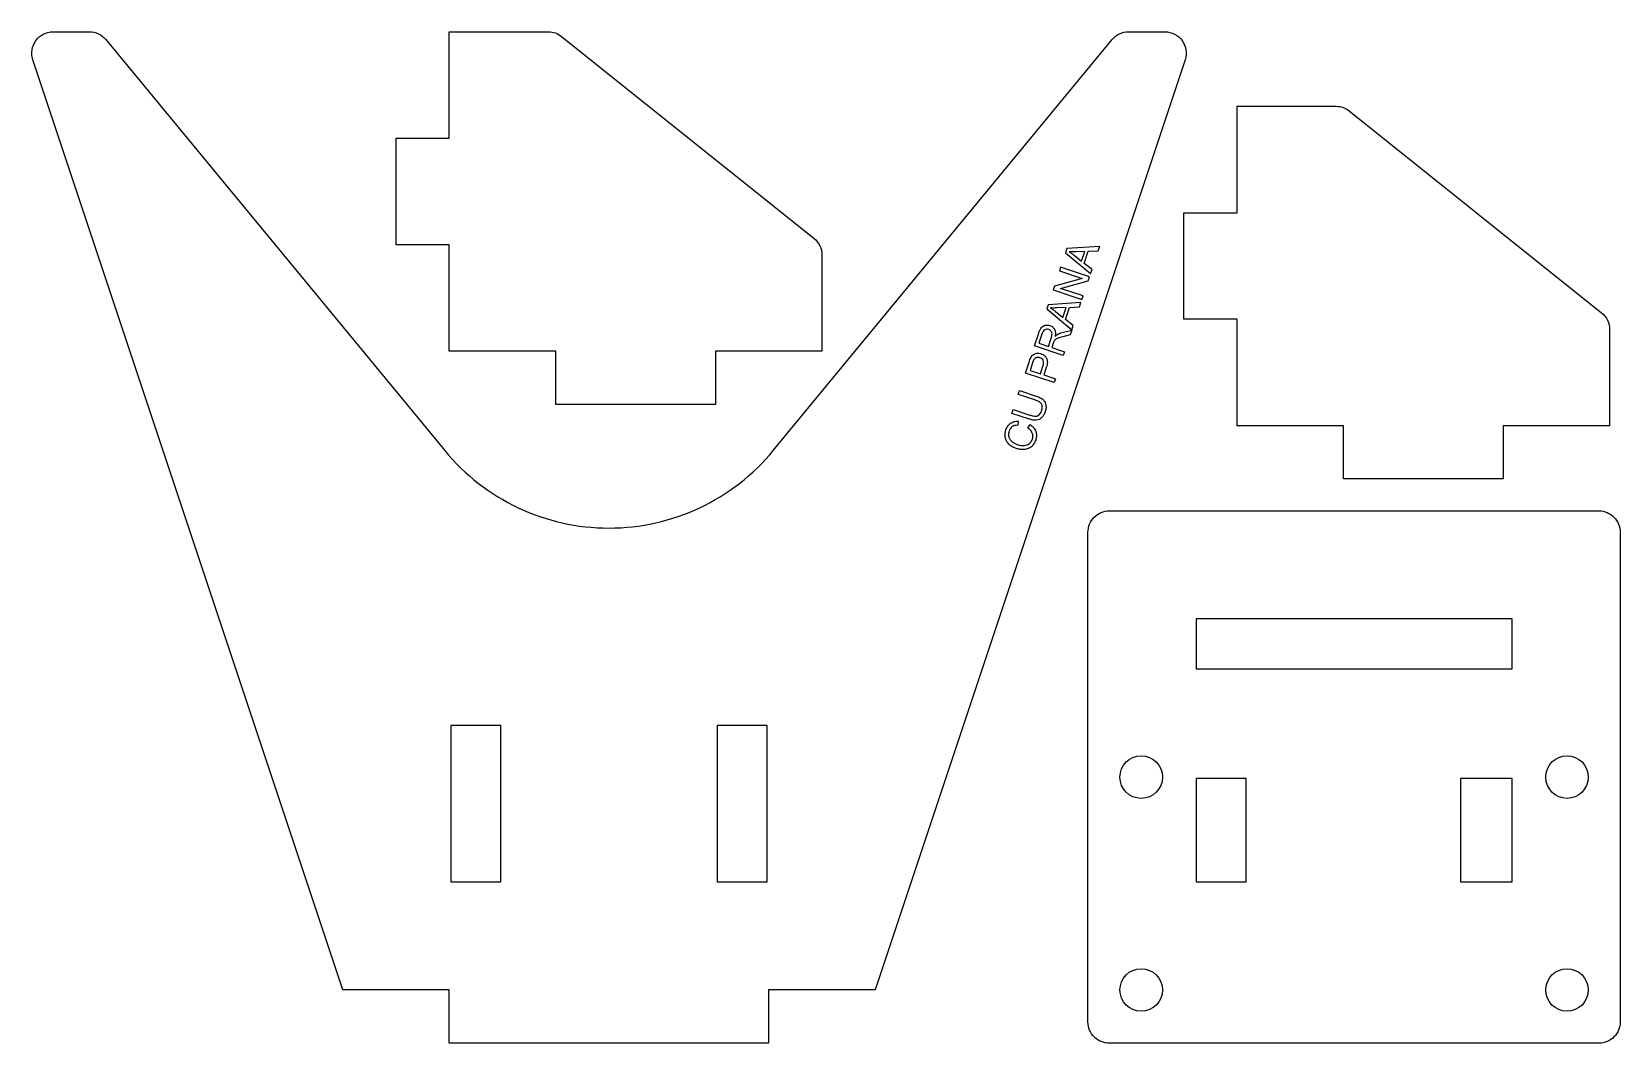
# Model space of a CAD drawing. Header units: millimetres. Extents: x -79 to 70, y 0 to 95.
import ezdxf

# ---------------------------------------------------------------- set-up
doc = ezdxf.new("R2010")
doc.units = ezdxf.units.MM
doc.layers.get('0').update_dxf_attribs({"linetype": 'CONTINUOUS'})

msp = doc.modelspace()

# ---------------------------------------------------------------- linework, layer by layer
for p, q in [((18.7, 74.01), (19.4, 73.45)), ((19.7, 74.37), (18.86, 74.33)), ((19.4, 73.45), (19.7, 74.37)), ((16.94, 68.74), (17.64, 68.17)), ((17.95, 69.1), (17.1, 69.06)), ((17.64, 68.17), (17.95, 69.1)), ((14.96, 65.49), (15.37, 66.69)), ((15.67, 66.61), (15.38, 65.75)), ((15.38, 65.75), (16.28, 65.45)), ((16.28, 65.45), (16.54, 66.22)), ((16.73, 65.76), (16.59, 65.34)), ((17.58, 66.75), (18.48, 66.98)), ((18.33, 66.52), (17.64, 66.35)), ((18.48, 66.98), (18.33, 66.52)), ((17.68, 64.58), (14.96, 65.49)), ((16.59, 65.34), (17.8, 64.94)), ((17.8, 64.94), (17.68, 64.58)), ((14.12, 62.95), (14.46, 63.98)), ((16.83, 62.05), (14.12, 62.95)), ((14.79, 63.9), (14.56, 63.2)), ((14.56, 63.2), (15.53, 62.88)), ((15.53, 62.88), (15.76, 63.58)), ((16.08, 63.47), (15.85, 62.77)), ((15.85, 62.77), (16.95, 62.41)), ((13.45, 60.94), (13.57, 61.3)), ((13.57, 61.3), (15.14, 60.78)), ((16.95, 62.41), (16.83, 62.05)), ((15.02, 60.42), (13.45, 60.94)), ((12.86, 59.16), (12.98, 59.52)), ((14.42, 58.64), (12.86, 59.16)), ((12.98, 59.52), (14.54, 59)), ((13.44, 58.42), (13.4, 58.04)), ((14.35, 57.77), (14.56, 58.1))]:
    msp.add_line(p, q)
for points in [[(27.23, 95, -0.511918), (29.12, 92.37), (0, 5), (-10, 5), (-10, 0), (-40, 0), (-40, 5), (-50, 5), (-79.12, 92.37, -0.511918), (-77.23, 95), (-73.82, 95, -0.223888), (-72.28, 94.27), (-40.43, 55.66, 0.471405), (-9.57, 55.66), (22.28, 94.27, -0.223888), (23.82, 95)], [(-40, 85), (-40, 95), (-30.7, 95, -0.170304), (-29.45, 94.56), (-5.75, 75.6, -0.227838), (-5, 74.04), (-5, 65), (-15, 65), (-15, 60), (-30, 60), (-30, 65), (-40, 65), (-40, 75), (-45, 75), (-45, 85)], [(34, 78), (34, 88), (43.3, 88, -0.170304), (44.55, 87.56), (68.25, 68.6, -0.227838), (69, 67.04), (69, 58), (59, 58), (59, 53), (44, 53), (44, 58), (34, 58), (34, 68), (29, 68), (29, 78)], [(20, 48, -0.414214), (22, 50), (68, 50, -0.414214), (70, 48), (70, 2, -0.414214), (68, 0), (22, 0, -0.414214), (20, 2)]]:
    msp.add_lwpolyline(points, format="xyb", close=True)
for points in [[(20.96, 74.42), (21.1, 74.83), (18.01, 74.63), (17.88, 74.24), (20.25, 72.29), (20.38, 72.67), (19.65, 73.24), (20.03, 74.38)], [(20.15, 71.98), (17.43, 72.89), (17.32, 72.55), (19.45, 71.83), (16.84, 71.12), (16.72, 70.75), (19.43, 69.84), (19.55, 70.19), (17.41, 70.9), (20.02, 71.62)], [(17.9, 67.97), (18.27, 69.11), (19.2, 69.15), (19.34, 69.56), (16.25, 69.36), (16.12, 68.97), (18.49, 67.02), (18.62, 67.4)], [(59.85, 39.85), (30.15, 39.85), (30.15, 35.15), (59.85, 35.15)], [(-39.85, 15.15), (-35.15, 15.15), (-35.15, 29.85), (-39.85, 29.85)], [(-14.85, 29.85), (-14.85, 15.15), (-10.15, 15.15), (-10.15, 29.85)], [(34.85, 15.15), (34.85, 24.85), (30.15, 24.85), (30.15, 15.15)], [(59.85, 15.15), (59.85, 24.85), (55, 24.85), (55, 15.15)]]:
    msp.add_lwpolyline(points, close=True)
for centre in [(25, 25), (65, 25), (25, 5), (65, 5)]:
    msp.add_circle(centre, 2)
for points, knots in [([(18.23, 74.33), (18.31, 74.28), (18.47, 74.18), (18.62, 74.07), (18.7, 74.01)], [0, 0, 0, 0, 0.02822201, 0.05686562, 0.05686562, 0.05686562, 0.05686562]), ([(18.86, 74.33), (18.74, 74.33), (18.53, 74.32), (18.32, 74.33), (18.23, 74.33)], [0, 0, 0, 0, 0.03500035, 0.06276582, 0.06276582, 0.06276582, 0.06276582]), ([(16.47, 69.06), (16.55, 69.01), (16.71, 68.91), (16.87, 68.8), (16.94, 68.74)], [0, 0, 0, 0, 0.02822201, 0.05686562, 0.05686562, 0.05686562, 0.05686562]), ([(17.1, 69.06), (16.98, 69.06), (16.77, 69.05), (16.56, 69.06), (16.47, 69.06)], [0, 0, 0, 0, 0.03500035, 0.06276582, 0.06276582, 0.06276582, 0.06276582]), ([(15.37, 66.69), (15.4, 66.8), (15.47, 66.99), (15.58, 67.15), (15.62, 67.22)], [0, 0, 0, 0, 0.03374657, 0.05893193, 0.05893193, 0.05893193, 0.05893193]), ([(15.62, 67.22), (15.67, 67.27), (15.77, 67.37), (15.91, 67.41), (15.98, 67.44)], [0, 0, 0, 0, 0.02085544, 0.04249932, 0.04249932, 0.04249932, 0.04249932]), ([(15.98, 67.44), (16.06, 67.45), (16.21, 67.47), (16.35, 67.43), (16.43, 67.41)], [0, 0, 0, 0, 0.02241471, 0.04521752, 0.04521752, 0.04521752, 0.04521752]), ([(16.43, 67.41), (16.52, 67.37), (16.69, 67.3), (16.8, 67.14), (16.85, 67.06)], [0, 0, 0, 0, 0.02850602, 0.05609879, 0.05609879, 0.05609879, 0.05609879]), ([(15.94, 67.01), (15.89, 66.96), (15.76, 66.85), (15.7, 66.7), (15.67, 66.61)], [0, 0, 0, 0, 0.0214017, 0.04915862, 0.04915862, 0.04915862, 0.04915862]), ([(16.31, 67.04), (16.24, 67.06), (16.12, 67.09), (16, 67.03), (15.94, 67.01)], [0, 0, 0, 0, 0.01886948, 0.03741948, 0.03741948, 0.03741948, 0.03741948]), ([(16.52, 66.89), (16.49, 66.92), (16.43, 66.99), (16.35, 67.02), (16.31, 67.04)], [0, 0, 0, 0, 0.0135884, 0.02707798, 0.02707798, 0.02707798, 0.02707798]), ([(16.62, 66.62), (16.61, 66.67), (16.6, 66.77), (16.55, 66.85), (16.52, 66.89)], [0, 0, 0, 0, 0.01466019, 0.02851782, 0.02851782, 0.02851782, 0.02851782]), ([(16.54, 66.22), (16.56, 66.29), (16.61, 66.43), (16.61, 66.56), (16.62, 66.62)], [0, 0, 0, 0, 0.02318352, 0.04112217, 0.04112217, 0.04112217, 0.04112217]), ([(16.81, 65.96), (16.8, 65.93), (16.77, 65.87), (16.75, 65.8), (16.73, 65.76)], [0, 0, 0, 0, 0.0085577, 0.02116001, 0.02116001, 0.02116001, 0.02116001]), ([(16.94, 66.1), (16.91, 66.08), (16.87, 66.03), (16.83, 65.98), (16.81, 65.96)], [0, 0, 0, 0, 0.00974419, 0.01895494, 0.01895494, 0.01895494, 0.01895494]), ([(16.85, 67.06), (16.89, 66.97), (16.97, 66.75), (16.93, 66.53), (16.91, 66.4)], [0, 0, 0, 0, 0.03036367, 0.06743418, 0.06743418, 0.06743418, 0.06743418]), ([(16.91, 66.4), (16.95, 66.44), (17.01, 66.5), (17.09, 66.55), (17.12, 66.57)], [0, 0, 0, 0, 0.01505374, 0.02699756, 0.02699756, 0.02699756, 0.02699756]), ([(17.18, 66.22), (17.13, 66.2), (17.05, 66.17), (16.97, 66.12), (16.94, 66.1)], [0, 0, 0, 0, 0.01544981, 0.027222, 0.027222, 0.027222, 0.027222]), ([(17.12, 66.57), (17.19, 66.61), (17.34, 66.68), (17.5, 66.73), (17.58, 66.75)], [0, 0, 0, 0, 0.02355734, 0.04948736, 0.04948736, 0.04948736, 0.04948736]), ([(17.64, 66.35), (17.55, 66.33), (17.4, 66.29), (17.25, 66.24), (17.18, 66.22)], [0, 0, 0, 0, 0.02732874, 0.0480139, 0.0480139, 0.0480139, 0.0480139]), ([(14.46, 63.98), (14.49, 64.06), (14.53, 64.19), (14.6, 64.33), (14.62, 64.38)], [0, 0, 0, 0, 0.02515577, 0.0436779, 0.0436779, 0.0436779, 0.0436779]), ([(14.62, 64.38), (14.66, 64.44), (14.72, 64.55), (14.82, 64.63), (14.86, 64.67)], [0, 0, 0, 0, 0.02004511, 0.03802943, 0.03802943, 0.03802943, 0.03802943]), ([(14.93, 64.23), (14.9, 64.19), (14.85, 64.08), (14.81, 63.97), (14.79, 63.9)], [0, 0, 0, 0, 0.01375551, 0.0354933, 0.0354933, 0.0354933, 0.0354933]), ([(14.86, 64.67), (14.91, 64.71), (15.01, 64.77), (15.13, 64.79), (15.2, 64.8)], [0, 0, 0, 0, 0.0174855, 0.03622527, 0.03622527, 0.03622527, 0.03622527]), ([(15.16, 64.4), (15.11, 64.38), (15.02, 64.34), (14.96, 64.27), (14.93, 64.23)], [0, 0, 0, 0, 0.01495024, 0.02974945, 0.02974945, 0.02974945, 0.02974945]), ([(15.48, 64.39), (15.43, 64.4), (15.32, 64.43), (15.21, 64.41), (15.16, 64.4)], [0, 0, 0, 0, 0.01682867, 0.03247597, 0.03247597, 0.03247597, 0.03247597]), ([(15.2, 64.8), (15.26, 64.81), (15.4, 64.82), (15.53, 64.78), (15.6, 64.76)], [0, 0, 0, 0, 0.01975858, 0.04028406, 0.04028406, 0.04028406, 0.04028406]), ([(15.8, 64.12), (15.76, 64.18), (15.69, 64.3), (15.55, 64.36), (15.48, 64.39)], [0, 0, 0, 0, 0.02011685, 0.04247362, 0.04247362, 0.04247362, 0.04247362]), ([(15.6, 64.76), (15.7, 64.72), (15.91, 64.63), (16.04, 64.44), (16.11, 64.35)], [0, 0, 0, 0, 0.03421286, 0.06728103, 0.06728103, 0.06728103, 0.06728103]), ([(16.11, 64.35), (16.14, 64.22), (16.23, 63.93), (16.14, 63.64), (16.08, 63.47)], [0, 0, 0, 0, 0.03773238, 0.08948727, 0.08948727, 0.08948727, 0.08948727]), ([(15.76, 63.58), (15.8, 63.69), (15.85, 63.86), (15.82, 64.04), (15.8, 64.12)], [0, 0, 0, 0, 0.03158201, 0.05472906, 0.05472906, 0.05472906, 0.05472906]), ([(15.65, 60.02), (15.58, 60.1), (15.41, 60.29), (15.16, 60.37), (15.02, 60.42)], [0, 0, 0, 0, 0.03072754, 0.07611159, 0.07611159, 0.07611159, 0.07611159]), ([(15.14, 60.78), (15.26, 60.73), (15.48, 60.66), (15.67, 60.52), (15.76, 60.47)], [0, 0, 0, 0, 0.0387976, 0.06951747, 0.06951747, 0.06951747, 0.06951747]), ([(15.64, 59.39), (15.68, 59.51), (15.74, 59.72), (15.68, 59.93), (15.65, 60.02)], [0, 0, 0, 0, 0.03610307, 0.06380413, 0.06380413, 0.06380413, 0.06380413]), ([(15.76, 60.47), (15.82, 60.4), (15.95, 60.27), (16.01, 60.09), (16.04, 60)], [0, 0, 0, 0, 0.02678849, 0.0550571, 0.0550571, 0.0550571, 0.0550571]), ([(16.04, 60), (16.05, 59.89), (16.08, 59.66), (16.01, 59.44), (15.98, 59.32)], [0, 0, 0, 0, 0.03179428, 0.06943199, 0.06943199, 0.06943199, 0.06943199]), ([(12.29, 57.61), (12.34, 57.74), (12.43, 57.98), (12.63, 58.15), (12.72, 58.23)], [0, 0, 0, 0, 0.03992708, 0.07652525, 0.07652525, 0.07652525, 0.07652525]), ([(12.72, 58.23), (12.83, 58.29), (13.05, 58.41), (13.3, 58.42), (13.44, 58.42)], [0, 0, 0, 0, 0.03619881, 0.07485546, 0.07485546, 0.07485546, 0.07485546]), ([(15.14, 58.52), (15.03, 58.52), (14.79, 58.52), (14.56, 58.6), (14.42, 58.64)], [0, 0, 0, 0, 0.03214347, 0.07293347, 0.07293347, 0.07293347, 0.07293347]), ([(14.54, 59), (14.65, 58.97), (14.82, 58.91), (15.01, 58.9), (15.09, 58.89)], [0, 0, 0, 0, 0.03244379, 0.05561779, 0.05561779, 0.05561779, 0.05561779]), ([(15.09, 58.89), (15.15, 58.9), (15.27, 58.92), (15.37, 58.99), (15.42, 59.03)], [0, 0, 0, 0, 0.01826781, 0.03676017, 0.03676017, 0.03676017, 0.03676017]), ([(15.64, 58.74), (15.56, 58.68), (15.42, 58.56), (15.23, 58.53), (15.14, 58.52)], [0, 0, 0, 0, 0.02772289, 0.05510807, 0.05510807, 0.05510807, 0.05510807]), ([(15.42, 59.03), (15.47, 59.08), (15.56, 59.19), (15.61, 59.32), (15.64, 59.39)], [0, 0, 0, 0, 0.02009969, 0.04276054, 0.04276054, 0.04276054, 0.04276054]), ([(15.98, 59.32), (15.93, 59.2), (15.86, 58.99), (15.71, 58.81), (15.64, 58.74)], [0, 0, 0, 0, 0.0367362, 0.06777838, 0.06777838, 0.06777838, 0.06777838]), ([(12.23, 56.9), (12.22, 57.02), (12.19, 57.26), (12.25, 57.49), (12.29, 57.61)], [0, 0, 0, 0, 0.03557599, 0.07213598, 0.07213598, 0.07213598, 0.07213598]), ([(12.56, 56.28), (12.48, 56.37), (12.32, 56.55), (12.26, 56.78), (12.23, 56.9)], [0, 0, 0, 0, 0.03587376, 0.07099201, 0.07099201, 0.07099201, 0.07099201]), ([(12.59, 57.5), (12.56, 57.4), (12.51, 57.21), (12.55, 57.02), (12.57, 56.93)], [0, 0, 0, 0, 0.0305549, 0.05811747, 0.05811747, 0.05811747, 0.05811747]), ([(12.57, 56.93), (12.6, 56.84), (12.67, 56.68), (12.8, 56.56), (12.87, 56.5)], [0, 0, 0, 0, 0.02644855, 0.05336355, 0.05336355, 0.05336355, 0.05336355]), ([(12.88, 57.91), (12.82, 57.85), (12.69, 57.74), (12.62, 57.58), (12.59, 57.5)], [0, 0, 0, 0, 0.02391108, 0.05042133, 0.05042133, 0.05042133, 0.05042133]), ([(13.4, 58.04), (13.3, 58.04), (13.12, 58.03), (12.95, 57.95), (12.88, 57.91)], [0, 0, 0, 0, 0.02963303, 0.05455954, 0.05455954, 0.05455954, 0.05455954]), ([(14.77, 57.31), (14.73, 57.4), (14.62, 57.59), (14.45, 57.7), (14.35, 57.77)], [0, 0, 0, 0, 0.02936719, 0.06303702, 0.06303702, 0.06303702, 0.06303702]), ([(14.49, 56.32), (14.56, 56.38), (14.68, 56.5), (14.74, 56.66), (14.78, 56.74)], [0, 0, 0, 0, 0.02547919, 0.05094717, 0.05094717, 0.05094717, 0.05094717]), ([(14.56, 58.1), (14.68, 58.01), (14.92, 57.84), (15.04, 57.58), (15.1, 57.46)], [0, 0, 0, 0, 0.0443887, 0.08425689, 0.08425689, 0.08425689, 0.08425689]), ([(14.78, 56.74), (14.8, 56.84), (14.85, 57.03), (14.8, 57.22), (14.77, 57.31)], [0, 0, 0, 0, 0.0297507, 0.0578652, 0.0578652, 0.0578652, 0.0578652]), ([(15.1, 57.46), (15.13, 57.34), (15.2, 57.07), (15.13, 56.81), (15.09, 56.67)], [0, 0, 0, 0, 0.03900363, 0.08074013, 0.08074013, 0.08074013, 0.08074013]), ([(13.24, 55.87), (13.11, 55.92), (12.86, 56.01), (12.65, 56.19), (12.56, 56.28)], [0, 0, 0, 0, 0.04208754, 0.08044936, 0.08044936, 0.08044936, 0.08044936]), ([(12.87, 56.5), (12.95, 56.44), (13.1, 56.34), (13.28, 56.27), (13.36, 56.24)], [0, 0, 0, 0, 0.02790108, 0.05589661, 0.05589661, 0.05589661, 0.05589661]), ([(14.02, 55.77), (13.89, 55.76), (13.63, 55.76), (13.37, 55.83), (13.24, 55.87)], [0, 0, 0, 0, 0.03876036, 0.07863756, 0.07863756, 0.07863756, 0.07863756]), ([(13.36, 56.24), (13.47, 56.2), (13.68, 56.14), (13.9, 56.14), (14, 56.14)], [0, 0, 0, 0, 0.03430746, 0.06493178, 0.06493178, 0.06493178, 0.06493178]), ([(14, 56.14), (14.1, 56.15), (14.28, 56.17), (14.42, 56.27), (14.49, 56.32)], [0, 0, 0, 0, 0.02741424, 0.05323608, 0.05323608, 0.05323608, 0.05323608]), ([(14.68, 56.01), (14.58, 55.95), (14.38, 55.82), (14.14, 55.78), (14.02, 55.77)], [0, 0, 0, 0, 0.03441555, 0.07101486, 0.07101486, 0.07101486, 0.07101486]), ([(15.09, 56.67), (15.04, 56.53), (14.95, 56.29), (14.76, 56.1), (14.68, 56.01)], [0, 0, 0, 0, 0.04223146, 0.07843073, 0.07843073, 0.07843073, 0.07843073])]:
    msp.add_open_spline(points, degree=3, knots=knots)

doc.saveas('drawing.dxf')
